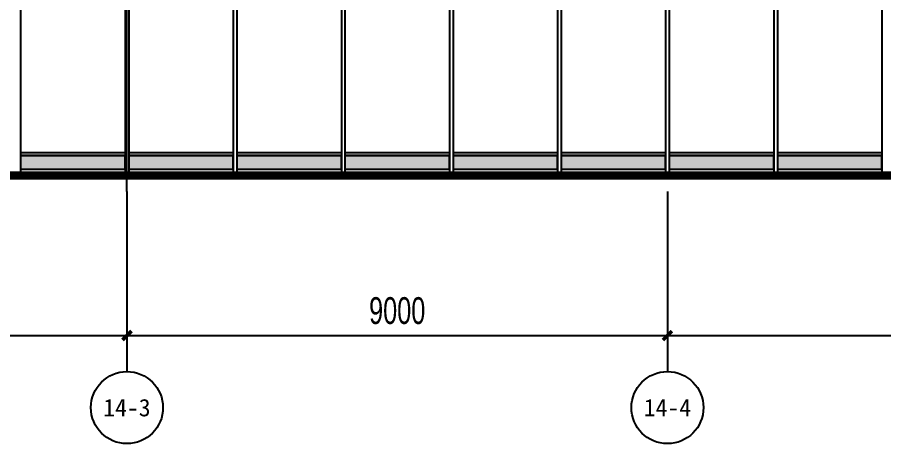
# Model space of a CAD drawing. Extents: x -483182 to 812890, y -390528 to -214858.
# Drawn here: x -4930 to 9495, y -326149 to -319052 of the extents above; entities that cross this region are included whole.
import ezdxf
from ezdxf.enums import TextEntityAlignment as Align

# ---------------------------------------------------------------- set-up
doc = ezdxf.new("R2010")
doc.units = 0
doc.header["$LTSCALE"] = 1000
doc.header["$MEASUREMENT"] = 0
for name, color, linetype in [('01-标注_轴线坐标', 132, 'Continuous'), ('02-TEXT_轴号', 7, 'Continuous'), ('05-填充_168', 168, 'Continuous'), ('05-填充_18', 18, 'Continuous'), ('A-C_窗', 140, 'Continuous'), ('AXIS_TEXT', 7, 'Continuous'), ('E-立面轮廓', 241, 'Continuous')]:
    doc.layers.add(name, color=color, linetype=linetype)
doc.layers.add('04-不打印_辅助线', color=165, linetype='Continuous', plot=False)
doc.styles.add('_TCH_AXIS', font='STXIHEI_0.TTF', dxfattribs={"width": 0.75})
doc.styles.add('_TCH_DIM_T3', font='ros.shx', dxfattribs={"width": 0.705882, "bigfont": 'jd.shx'})
doc.styles.add('COMPLEX', font='COMPLEX')
doc.dimstyles.new('_TCH_ARCH&&150', dxfattribs={"dimtxt": 446.25, "dimasz": 150, "dimexe": 375, "dimexo": 450, "dimgap": 189.375, "dimtad": 1, "dimdec": 0, "dimzin": 0, "dimdsep": 46, "dimtxsty": '_TCH_DIM_T3', "dimblk": 'ARCHTICK', "dimcen": 0.09, "dimclrt": 7, "dimazin": 2, "dimtfac": 1, "dimtdec": 0, "dimtix": 1, "dimtmove": 2, "dimatfit": 3, "dimfxl": 0, "dimtolj": 1, "dimtzin": 0, "dimarcsym": 0})

# ---------------------------------------------------------------- blocks, each defined once
blk = doc.blocks.new('kdytu')
at = {"layer": '05-填充_168'}
h = blk.add_hatch(color=256, dxfattribs=at)
h.dxf.hatch_style = 1
h.paths.add_polyline_path([(0, 50), (1740, 50), (1740, 275), (0, 275)])
for points in [[(0, 325), (1740, 325)], [(0, 275), (1740, 275)], [(0, 50), (1740, 50)], [(0, 0), (1740, 0)]]:
    blk.add_lwpolyline(points)
blk.add_lwpolyline([(0, 50), (1740, 50), (1740, 275), (0, 275)], close=True)
blk = doc.blocks.new('*U50')
at = {"layer": 'A-C_窗'}
blk.add_blockref('kdytu', (-870, -162.5), dxfattribs=at)
blk = doc.blocks.new('*U51')
at = {"layer": 'A-C_窗', "color": 0, "linetype": 'ByBlock', "lineweight": -2, "transparency": 16777216}
for p in [(1800, 0), (3600, 0), (5400, 0), (7200, 0), (9000, 0), (10800, 0), (12600, 0), (14400, 0)]:
    blk.add_blockref('*U50', p, dxfattribs=at)
blk = doc.blocks.new('_AXISO')
blk.add_circle((0, 0), 0.5)
at = {"layer": 'AXIS_TEXT', "style": 'COMPLEX', "width": 1.041667}
blk.add_attdef('A', text='', height=0.56, dxfattribs=at).set_placement((-0.25, -0.28), (0.25, -0.28), align=Align.FIT)
blk = doc.blocks.new('_ArchTick')
at = {"color": 0, "linetype": 'ByBlock', "const_width": 0.4}
blk.add_lwpolyline([(-0.5, -0.5), (0.5, 0.5)], dxfattribs=at)
blk = doc.blocks.new('*D764')
at = {"layer": '01-标注_轴线坐标', "color": 0, "lineweight": -2, "transparency": 16777216}
for p, q in [((-12105, -323337), (-12105, -324724)), ((-3105, -323337), (-3105, -324724)), ((-12105, -324349), (-3105, -324349))]:
    blk.add_line(p, q, dxfattribs=at)
at = {"layer": 'Defpoints', "color": 0, "transparency": 16777216}
for p in [(-12105, -322887), (-3105, -322887), (-3105, -324349)]:
    blk.add_point(p, dxfattribs=at)
at = {"layer": '01-标注_轴线坐标', "color": 0, "lineweight": -2, "transparency": 16777216, "xscale": 150, "yscale": 150, "zscale": 150, "rotation": 180}
blk.add_blockref('_ArchTick', (-12105, -324349), dxfattribs=at)
at = {"layer": '01-标注_轴线坐标', "color": 0, "lineweight": -2, "transparency": 16777216, "xscale": 150, "yscale": 150, "zscale": 150}
blk.add_blockref('_ArchTick', (-3105, -324349), dxfattribs=at)
at = {"layer": '01-标注_轴线坐标', "color": 7, "transparency": 16777216, "insert": (-7605, -323937), "char_height": 446.2, "attachment_point": 5, "style": '_TCH_DIM_T3'}
blk.add_mtext('\\A1;9000', dxfattribs=at)
blk = doc.blocks.new('*D765')
at = {"layer": '01-标注_轴线坐标', "color": 0, "lineweight": -2, "transparency": 16777216}
for p, q in [((-3105, -323337), (-3105, -324724)), ((5895, -323337), (5895, -324724)), ((-3105, -324349), (5895, -324349))]:
    blk.add_line(p, q, dxfattribs=at)
at = {"layer": 'Defpoints', "color": 0, "transparency": 16777216}
for p in [(-3105, -322887), (5895, -322887), (5895, -324349)]:
    blk.add_point(p, dxfattribs=at)
at = {"layer": '01-标注_轴线坐标', "color": 0, "lineweight": -2, "transparency": 16777216, "xscale": 150, "yscale": 150, "zscale": 150, "rotation": 180}
blk.add_blockref('_ArchTick', (-3105, -324349), dxfattribs=at)
at = {"layer": '01-标注_轴线坐标', "color": 0, "lineweight": -2, "transparency": 16777216, "xscale": 150, "yscale": 150, "zscale": 150}
blk.add_blockref('_ArchTick', (5895, -324349), dxfattribs=at)
at = {"layer": '01-标注_轴线坐标', "color": 7, "transparency": 16777216, "insert": (1395, -323937), "char_height": 446.2, "attachment_point": 5, "style": '_TCH_DIM_T3'}
blk.add_mtext('\\A1;9000', dxfattribs=at)
blk = doc.blocks.new('*D766')
at = {"layer": '01-标注_轴线坐标', "color": 0, "lineweight": -2, "transparency": 16777216}
for p, q in [((5895, -323337), (5895, -324724)), ((14895, -323337), (14895, -324724)), ((5895, -324349), (14895, -324349))]:
    blk.add_line(p, q, dxfattribs=at)
at = {"layer": 'Defpoints', "color": 0, "transparency": 16777216}
for p in [(5895, -322887), (14895, -322887), (14895, -324349)]:
    blk.add_point(p, dxfattribs=at)
at = {"layer": '01-标注_轴线坐标', "color": 0, "lineweight": -2, "transparency": 16777216, "xscale": 150, "yscale": 150, "zscale": 150, "rotation": 180}
blk.add_blockref('_ArchTick', (5895, -324349), dxfattribs=at)
at = {"layer": '01-标注_轴线坐标', "color": 0, "lineweight": -2, "transparency": 16777216, "xscale": 150, "yscale": 150, "zscale": 150}
blk.add_blockref('_ArchTick', (14895, -324349), dxfattribs=at)
at = {"layer": '01-标注_轴线坐标', "color": 7, "transparency": 16777216, "insert": (10395, -323937), "char_height": 446.2, "attachment_point": 5, "style": '_TCH_DIM_T3'}
blk.add_mtext('\\A1;9000', dxfattribs=at)

msp = doc.modelspace()

# ---------------------------------------------------------------- linework, layer by layer
at = {"layer": '01-标注_轴线坐标'}
for p, q in [((-3105, -321949.2), (-3105, -324949.2)), ((5895, -321949.2), (5895, -324949.2))]:
    msp.add_line(p, q, dxfattribs=at)
at = {"layer": '04-不打印_辅助线'}
msp.add_line((-3105, -321949.2), (-3105, -302284), dxfattribs=at)
for points in [[(-29082.7, -321629.4), (480719.6, -321629.4)], [(-29082.7, -321729.4), (480719.6, -321729.4)]]:
    msp.add_lwpolyline(points, dxfattribs=at)
at = {"layer": '05-填充_18', "const_width": 100}
for points in [[(-10335, -321679.4), (-4875, -321679.4)], [(-4875, -321679.4), (31125, -321679.4)]]:
    msp.add_lwpolyline(points, dxfattribs=at)
at = {"layer": 'A-C_窗'}
for p, q in [((-4875, -317579.4), (-4875, -321629.4)), ((-3135, -317579.4), (-3135, -321629.4)), ((-3075, -317579.4), (-3075, -321629.4)), ((-1335, -317579.4), (-1335, -321629.4)), ((-1275, -317579.4), (-1275, -321629.4)), ((465, -317579.4), (465, -321629.4)), ((525, -317579.4), (525, -321629.4)), ((2265, -317579.4), (2265, -321629.4)), ((2325, -317579.4), (2325, -321629.4)), ((4065, -317579.4), (4065, -321629.4)), ((4125, -317579.4), (4125, -321629.4)), ((5865, -317579.4), (5865, -321629.4)), ((5925, -317579.4), (5925, -321629.4)), ((7665, -317579.4), (7665, -321629.4)), ((7725, -317579.4), (7725, -321629.4)), ((9465, -317579.4), (9465, -321629.4))]:
    msp.add_line(p, q, dxfattribs=at)
at = {"layer": 'E-立面轮廓', "const_width": 50}
msp.add_lwpolyline([(-18864, -317579.4), (90587, -317579.4), (90587, -321729.4), (-18864, -321729.4)], close=True, dxfattribs=at)
msp.add_lwpolyline([(110624, -321729.4), (-31120.5, -321729.4)], dxfattribs=at)

# ---------------------------------------------------------------- block references
at = {"layer": '01-标注_轴线坐标'}
ref = msp.add_blockref('_AXISO', (-3105, -325549.2), dxfattribs=dict(at, xscale=1200, yscale=1200, zscale=1200))
ref.add_attrib('A', '14-3', dxfattribs={"layer": '02-TEXT_轴号', "height": 290.39, "style": '_TCH_AXIS', "width": 1.355782}).set_placement((-3499.1, -325694.4), (-2710.9, -325694.4), align=Align.FIT)
ref = msp.add_blockref('_AXISO', (5895, -325549.2), dxfattribs=dict(at, xscale=1200, yscale=1200, zscale=1200))
ref.add_attrib('A', '14-4', dxfattribs={"layer": '02-TEXT_轴号', "height": 287.06, "style": '_TCH_AXIS', "width": 1.373621}).set_placement((5500.3, -325692.8), (6289.7, -325692.8), align=Align.FIT)
at = {"layer": 'A-C_窗'}
msp.add_blockref('*U51', (-5805, -321466.9), dxfattribs=at)

# ---------------------------------------------------------------- dimensions: what is measured, and where the dimension line sits
at = {"layer": '01-标注_轴线坐标'}
for p1, p2, picture, middle in [((-12105, -322886.7), (-3105, -322886.7), '*D764', (-7605, -323936.7)), ((-3105, -322886.7), (5895, -322886.7), '*D765', (1395, -323936.7)), ((5895, -322886.7), (14895, -322886.7), '*D766', (10395, -323936.7))]:
    dim = msp.add_aligned_dim(p1=p1, p2=p2, distance=-1462.5, dimstyle='_TCH_ARCH&&150', dxfattribs=at)
    dim.commit()
    dim.dimension.update_dxf_attribs({"geometry": picture, "text_midpoint": middle})

doc.saveas('drawing.dxf')
